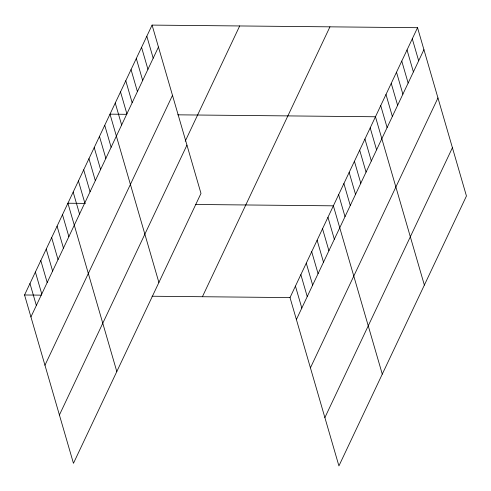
<?xml version="1.0" encoding="UTF-8"?>
<svg xmlns="http://www.w3.org/2000/svg" width="491" height="491" viewBox="0 0 491 491"><rect width="100%" height="100%" fill="white"/><g stroke="black" fill="none" stroke-linecap="round" stroke-linejoin="round"><path stroke-width="0.74" d="M152.081 25.096L200.985 193.411L73.454 463.301L24.55 294.987L152.081 25.096L417.546 27.699L466.45 196.013L338.919 465.904L290.015 297.589L417.546 27.699M30.927 316.94L158.458 47.05M44.963 365.236L172.494 95.352M185.224 141.212L239.688 25.955M59.417 414.999L186.948 145.115M202.415 296.73L329.946 26.839M296.392 319.543L423.929 49.652M310.429 367.839L437.96 97.954M324.882 417.602L452.42 147.717M126.758 114.323L109.996 114.157L158.9 282.478M177.797 114.826L375.462 116.76L424.365 285.081M85.434 203.397L67.911 203.225L116.809 371.54M195.381 204.471L333.377 205.827L382.28 374.142M24.55 294.987L41.312 295.146M152.02 296.233L290.015 297.589M412.287 38.832L418.67 60.786M407.027 49.965L413.404 71.919M401.767 61.099L408.144 83.053M396.507 72.232L402.884 94.186M391.247 83.366L397.624 105.32M385.987 94.493L392.364 116.453M380.721 105.626L387.104 127.586M370.202 127.893L376.579 149.847M364.942 139.027L371.319 160.98M359.682 150.16L366.059 172.114M354.422 161.294L360.799 183.247M349.162 172.427L355.539 194.381M343.896 183.56L350.279 205.514M338.637 194.694L345.02 216.648M327.957 217.292L334.334 239.252M322.538 228.763L328.915 250.723M317.118 240.234L323.495 262.188M311.699 251.705L318.076 273.659M306.28 263.176L312.657 285.13M300.854 274.647L307.237 296.601M295.435 286.118L301.818 308.072M146.821 36.23L153.198 58.184M141.561 47.363L147.938 69.317M136.302 58.497L142.678 80.45M131.042 69.63L137.419 91.584M125.782 80.763L132.159 102.717M120.516 91.891L126.899 113.851M115.256 103.024L121.633 124.984M104.736 125.291L111.113 147.245M99.477 136.424L105.853 158.378M94.217 147.558L100.594 169.512M88.957 158.691L95.334 180.645M83.691 169.825L90.074 191.778M78.431 180.958L84.808 202.912M73.171 192.091L79.548 214.045M62.492 214.69L68.869 236.65M57.073 226.161L63.449 248.115M51.653 237.632L58.03 259.586M46.228 249.103L52.611 271.057M40.808 260.574L47.191 282.528M35.389 272.045L41.772 293.999M29.969 283.516L36.346 305.47"/></g></svg>
